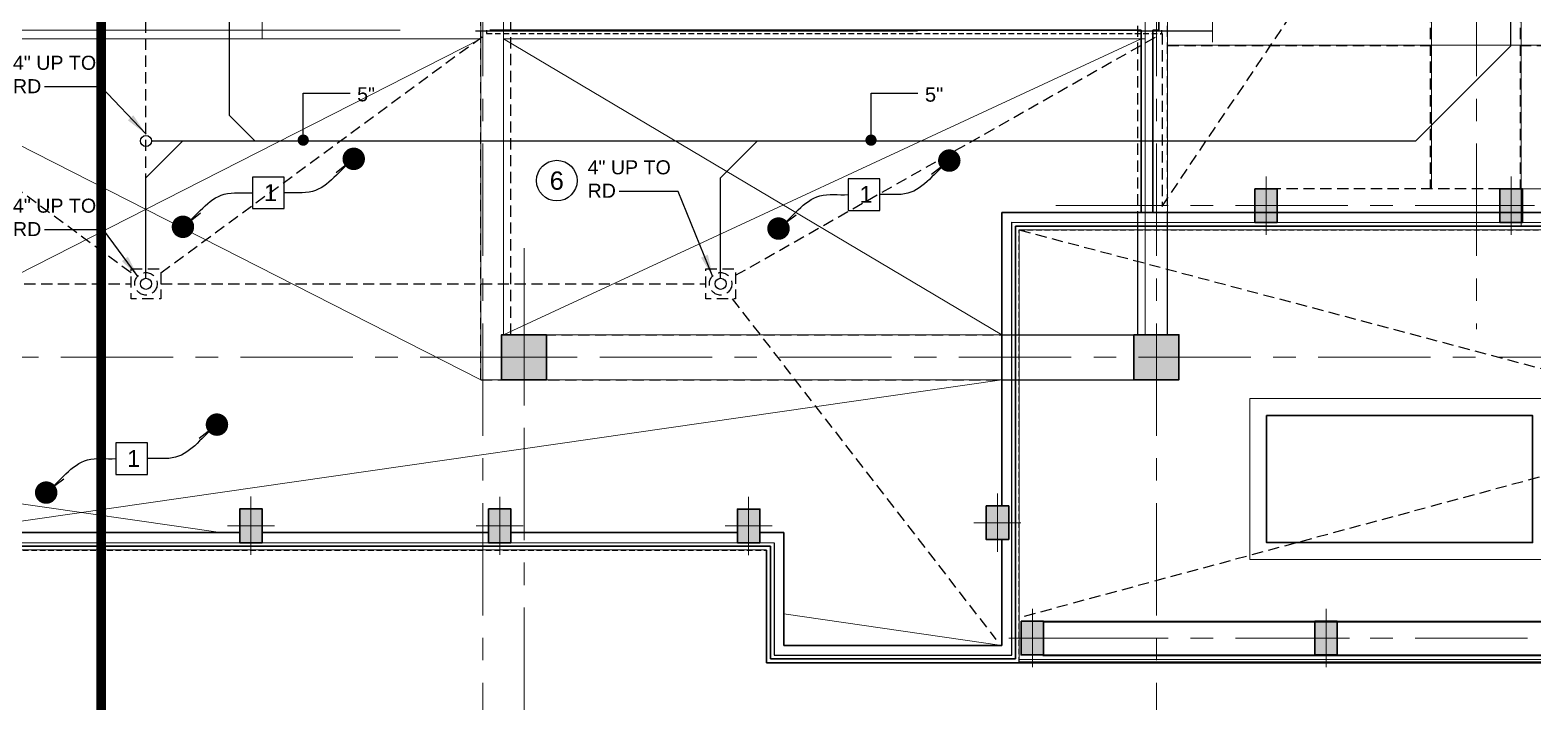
# Model space of a CAD drawing. Header units: inches. Extents: x -26575 to -19632, y -3216 to 2257.
# Drawn here: x -22743 to -21940, y 183 to 542 of the extents above; entities that cross this region are included whole.
import ezdxf
from ezdxf.enums import TextEntityAlignment as Align

# ---------------------------------------------------------------- set-up
doc = ezdxf.new("R2010")
doc.units = ezdxf.units.IN
doc.header["$LTSCALE"] = 48
doc.header["$MEASUREMENT"] = 0
for name, pattern in [('A114$0$CENTER', [2, 1.25, -0.25, 0.25, -0.25]), ('NB_15th_PH Roof_plan$0$HIDDEN2', [0.1875, 0.125, -0.0625]), ('NB_15th_PH Roof_plan$0$PHANTOM2', [1.25, 0.625, -0.125, 0.125, -0.125, 0.125, -0.125])]:
    doc.linetypes.add(name, pattern=pattern)
for name, color, linetype in [('A114$0$A-ANNO-PATT-13-14', 8, 'Continuous'), ('A114$0$A-COLS-COLS13-14', 8, 'Continuous'), ('A114$0$A-FLOR-OPN-TO-BELOW', 8, 'Continuous'), ('A114$0$A-FLOR-SLAB', 8, 'Continuous'), ('A114$0$A-GRID-GRD13-14', 8, 'Continuous'), ('A114$0$A-GRID-GRDP0-14', 8, 'Continuous'), ('A114$0$A-GRID-GRDP0-15', 8, 'Continuous'), ('A114$0$A-WALL-FULL-EXTR', 8, 'Continuous'), ('A114$0$A-WALL-FULL-INTR', 8, 'Continuous'), ('A114$0$A-WALL-INTR', 8, 'Continuous'), ('A114$0$Level 21', 8, 'Continuous'), ('A114$0$M-CONC-PAD', 8, 'Continuous'), ('A114$0$M-HVAC-13TH', 8, 'Continuous'), ('A114$0$S-BEAM', 8, 'Continuous'), ('A114$0$S-BEAM-BELOW', 8, 'Continuous'), ('A114$0$S-STRUCT-ABOVE', 8, 'Continuous'), ('ANNTEXT', 6, 'Continuous'), ('ETEXT', 6, 'Continuous'), ('F-Prot-Pipe', 13, 'Continuous'), ('NB_15th_PH Roof_plan$0$STCBEAMS', 1, 'NB_15th_PH Roof_plan$0$HIDDEN2'), ('NB_15th_PH Roof_plan$0$STCCOLS2', 1, 'NB_15th_PH Roof_plan$0$HIDDEN2'), ('NB_15th_PH Roof_plan$0$STDROPS', 1, 'NB_15th_PH Roof_plan$0$HIDDEN2'), ('NB_15th_PH Roof_plan$0$STFIN1', 1, 'NB_15th_PH Roof_plan$0$HIDDEN2'), ('NB_15th_PH Roof_plan$0$STFLOPNGS', 1, 'NB_15th_PH Roof_plan$0$HIDDEN2'), ('NB_15th_PH Roof_plan$0$STMATCHLINE', 1, 'NB_15th_PH Roof_plan$0$HIDDEN2'), ('NB_15th_PH Roof_plan$0$STPTREINF', 1, 'NB_15th_PH Roof_plan$0$HIDDEN2'), ('NB_15th_PH Roof_plan$0$STRFDRAIN', 1, 'NB_15th_PH Roof_plan$0$HIDDEN2'), ('P-Anno', 6, 'Continuous'), ('P-Anno @ 96', 6, 'Continuous'), ('P-Anno-Text', 6, 'Continuous'), ('P-Strm-Pipe', 13, 'Continuous'), ('P-Text', 6, 'Continuous'), ('XREF', 7, 'Continuous')]:
    doc.layers.add(name, color=color, linetype=linetype)
doc.styles.add('ANNTEXT', font='romans.shx')
doc.styles.add('M08', font='arial.ttf', dxfattribs={"height": 7.68})
doc.styles.add('MAMEP ANNO', font='arial.ttf', dxfattribs={"height": 0.078125})
doc.styles.add('NB_15th_PH Roof_plan$0$ROMANS', font='romans.shx', dxfattribs={"width": 0.8})
doc.styles.add('P-00-JAR', font='arial.ttf')
doc.styles.get("Standard").update_dxf_attribs({"font": 'simplex.shx'})
doc.dimstyles.new('NB_15th_PH Roof_plan$0$tce_96', dxfattribs={"dimscale": 96, "dimtxt": 0.09375, "dimasz": 0.075, "dimexe": 0.075, "dimexo": 0.0625, "dimgap": 0.03125, "dimtad": 1, "dimdec": 3, "dimzin": 3, "dimdsep": 46, "dimlunit": 4, "dimtxsty": 'NB_15th_PH Roof_plan$0$ROMANS', "dimblk": 'NB_15th_PH Roof_plan$0$_ArchTick', "dimcen": 0, "dimdle": 0.075, "dimclrd": 3, "dimclre": 3, "dimclrt": 10, "dimadec": 0, "dimazin": 1, "dimtfac": 1, "dimtdec": 3, "dimtmove": 0, "dimatfit": 3, "dimldrblk": 'NB_15th_PH Roof_plan$0$_ArchTick', "dimfxl": 1, "dimtolj": 1, "dimtzin": 3, "dimlwd": -1, "dimlwe": -1, "dimarcsym": 0})
doc.dimstyles.new('STANDARD$7', dxfattribs={"dimtxt": 0.18, "dimasz": 0.125, "dimexe": 0.18, "dimexo": 0.06, "dimgap": 0.09, "dimtad": 0, "dimtih": 1, "dimtoh": 1, "dimdec": 4, "dimzin": 0, "dimdsep": 46, "dimtxsty": 'Standard', "dimcen": 0.09, "dimadec": 0, "dimazin": 0, "dimtfac": 1, "dimtdec": 4, "dimtofl": 0, "dimtmove": 0, "dimatfit": 3, "dimfxl": 1, "dimtolj": 1, "dimtzin": 0, "dimarcsym": 0})

# ---------------------------------------------------------------- blocks, each defined once
blk = doc.blocks.new('A114')
at = {"layer": 'A114$0$A-ANNO-PATT-13-14', "lineweight": 0}
for points in [[(-22088.38, 439.18, 0), (-22076.38, 439.18, 0), (-22088.38, 457.18, 0), (-22076.38, 457.18, 0)], [(-21957.43, 439.16, 0), (-21945.43, 439.16, 0), (-21957.43, 457.16, 0), (-21945.43, 457.16, 0)], [(-22213.3, 208.09, 0), (-22201.3, 208.09, 0), (-22213.3, 226.09, 0), (-22201.3, 226.09, 0)]]:
    blk.add_solid(points, dxfattribs=at)
at = {"layer": 'A114$0$A-ANNO-PATT-13-14', "lineweight": 30}
for points in [[(-22467.02, 355.16, 0), (-22467.02, 379.16, 0), (-22491.02, 355.16, 0), (-22491.02, 379.16, 0)], [(-22129.02, 355.16), (-22129.02, 379.16), (-22153.02, 355.16), (-22153.02, 379.16)]]:
    blk.add_solid(points, dxfattribs=at)
at = {"layer": 'A114$0$A-ANNO-PATT-13-14', "lineweight": 0, "extrusion": (1.11411e-09, 0, -1)}
for points in [[(22618.96, 286.08, 0), (22630.96, 286.08, 0), (22618.96, 268.08, 0), (22630.96, 268.08, 0)], [(22485.97, 286.07, 0), (22497.97, 286.07, 0), (22485.97, 268.07, 0), (22497.97, 268.07, 0)], [(22352.97, 286.06, 0), (22364.97, 286.06, 0), (22352.97, 268.06, 0), (22364.97, 268.06, 0)], [(22219.97, 287.7, 0), (22231.97, 287.7, 0), (22219.97, 269.7, 0), (22231.97, 269.7, 0)]]:
    blk.add_solid(points, dxfattribs=at)
at = {"layer": 'A114$0$A-ANNO-PATT-13-14', "lineweight": 0, "extrusion": (-1.11411e-09, 4.53437e-22, -1)}
blk.add_solid([(22056.31, 208.08, 0), (22044.31, 208.08, 0), (22056.31, 226.09, 0), (22044.31, 226.09, 0)], dxfattribs=at)
at = {"layer": 'A114$0$A-COLS-COLS13-14', "lineweight": 13}
for p, q in [((-22082.38, 463.75, 0), (-22082.38, 432.6, 0)), ((-21951.43, 463.74, 0), (-21951.43, 432.58, 0)), ((-22094.96, 448.18, 0), (-22069.81, 448.18, 0)), ((-21964.01, 448.16, 0), (-21938.86, 448.16, 0)), ((-22624.96, 261.5, 0), (-22624.96, 292.66, 0)), ((-22491.97, 261.5, 0), (-22491.97, 292.65, 0)), ((-22358.97, 261.49, 0), (-22358.97, 292.64, 0)), ((-22225.97, 263.12, 0), (-22225.97, 294.27, 0)), ((-22612.39, 277.08, 0), (-22637.54, 277.08, 0)), ((-22479.39, 277.07, 0), (-22504.54, 277.07, 0)), ((-22346.39, 277.06, 0), (-22371.54, 277.06, 0)), ((-22213.39, 278.7, 0), (-22238.54, 278.7, 0)), ((-22207.3, 232.67, 0), (-22207.3, 201.52, 0)), ((-22050.31, 232.65, 0), (-22050.31, 201.5, 0)), ((-22219.87, 217.09, 0), (-22194.72, 217.09, 0)), ((-22062.89, 217.09, 0), (-22037.74, 217.09, 0))]:
    blk.add_line(p, q, dxfattribs=at)
at = {"layer": 'A114$0$A-COLS-COLS13-14', "lineweight": 0}
for p, q in [((-22479.02, 345.14), (-22479.02, 392.52)), ((-22496.57, 367.16), (-22461.58, 367.16))]:
    blk.add_line(p, q, dxfattribs=at)
at = {"layer": 'A114$0$A-COLS-COLS13-14', "lineweight": 30}
for points in [[(-22088.38, 457.18), (-22076.38, 457.18), (-22076.38, 439.18), (-22088.38, 439.18)], [(-21957.43, 457.16), (-21945.43, 457.16), (-21945.43, 439.16), (-21957.43, 439.16)], [(-22491.02, 355.16, 0), (-22467.02, 355.16, 0), (-22467.02, 379.16, 0), (-22491.02, 379.16, 0)], [(-22153.02, 355.16, 0), (-22129.02, 355.16, 0), (-22129.02, 379.16, 0), (-22153.02, 379.16, 0)], [(-22618.96, 268.08), (-22630.96, 268.08), (-22630.96, 286.08), (-22618.96, 286.08)], [(-22485.97, 268.07), (-22497.97, 268.07), (-22497.97, 286.07), (-22485.97, 286.07)], [(-22352.97, 268.06), (-22364.97, 268.06), (-22364.97, 286.06), (-22352.97, 286.06)], [(-22219.97, 269.7), (-22231.97, 269.7), (-22231.97, 287.7), (-22219.97, 287.7)], [(-22213.3, 226.09, 0), (-22201.3, 226.09, 0), (-22201.3, 208.09, 0), (-22213.3, 208.09, 0)], [(-22056.31, 226.09), (-22044.31, 226.09), (-22044.31, 208.08), (-22056.31, 208.08)]]:
    blk.add_3dface(points, dxfattribs=at)
at = {"layer": 'A114$0$A-FLOR-OPN-TO-BELOW', "lineweight": 0}
for p, q in [((-22860.02, 355.16), (-22502.02, 537.16)), ((-22860.02, 537.16), (-22502.02, 355.16)), ((-22490.02, 379.16), (-22149.07, 537.16)), ((-22223.56, 379.16), (-22490.02, 537.16)), ((-23207.02, 355.16), (-22641.24, 273.49)), ((-22223.56, 355.16), (-22789.72, 273.51)), ((-22340.08, 230.01), (-22223.56, 213.19))]:
    blk.add_line(p, q, dxfattribs=at)
at = {"layer": 'A114$0$A-FLOR-SLAB', "lineweight": 13}
blk.add_line((-22860.02, 537.16), (-22502.02, 537.16), dxfattribs=at)
at = {"layer": 'A114$0$A-GRID-GRD13-14', "linetype": 'A114$0$CENTER', "lineweight": 0}
for p, q in [((-22194.71, 448.18, 0), (-21414.54, 448.13)), ((-22194.72, 217.09, 0), (-21410.79, 217.11, 0))]:
    blk.add_line(p, q, dxfattribs=at)
at = {"layer": 'A114$0$A-GRID-GRDP0-14', "linetype": 'A114$0$CENTER', "lineweight": 0}
blk.add_line((-22479.02, 425.41), (-22479.02, -201.12), dxfattribs=at)
at = {"layer": 'A114$0$A-GRID-GRDP0-15', "linetype": 'A114$0$CENTER', "lineweight": 0}
for p, q in [((-22501.02, 2113.24), (-22501.02, -676.9)), ((-22141.02, 2113.24), (-22141.02, -676.9)), ((-21970.01, 2113.24), (-21970.01, 382.21)), ((-24358.53, 367.16), (-20364.93, 367.16))]:
    blk.add_line(p, q, dxfattribs=at)
at = {"layer": 'A114$0$A-WALL-FULL-EXTR', "lineweight": 30}
for p, q in [((-22149.07, 541.92), (-22149.07, 444.38)), ((-22142.94, 541.92), (-22142.94, 444.38)), ((-21693.54, 444.38), (-22223.56, 444.38)), ((-22223.56, 444.38), (-22223.56, 384.03)), ((-22216.31, 437.13), (-22216.31, 205.94)), ((-21681.09, 437.13), (-22216.31, 437.13)), ((-22216.31, 437.13), (-21946.01, 437.13)), ((-22223.56, 384.03), (-22223.56, 375.03)), ((-22223.56, 375.03), (-22223.56, 371.69)), ((-22223.56, 371.69), (-22223.56, 366.04)), ((-22223.56, 366.04), (-22223.56, 287.7)), ((-22751.96, 273.5), (-22630.96, 273.48)), ((-22618.96, 273.48), (-22497.97, 273.47)), ((-22485.97, 273.47), (-22364.97, 273.45)), ((-22352.97, 273.45), (-22340.08, 273.45)), ((-23014.31, 266.29), (-22347.33, 266.2)), ((-22223.56, 269.7), (-22223.56, 213.19)), ((-22340.08, 213.21), (-22223.56, 213.19)), ((-22349.33, 203.96), (-22214.31, 203.94)), ((-22347.33, 205.96), (-22216.31, 205.94))]:
    blk.add_line(p, q, dxfattribs=at)
at = {"layer": 'A114$0$A-WALL-FULL-EXTR', "lineweight": 13}
for p, q in [((-22214.31, 435.13), (-21677.57, 435.13)), ((-22214.31, 435.13), (-22214.31, 358.82)), ((-22214.31, 358.82), (-22214.31, 322.74)), ((-22214.31, 322.74), (-22214.31, 319.54)), ((-22214.31, 319.54), (-22214.31, 203.94)), ((-23012.31, 264.29), (-22349.33, 264.2))]:
    blk.add_line(p, q, dxfattribs=at)
at = {"layer": 'A114$0$A-WALL-FULL-INTR', "lineweight": 30}
for p, q in [((-22139.76, 652.15), (-22139.76, 541.92)), ((-22497.26, 541.92), (-22149.07, 541.92)), ((-22142.94, 541.92), (-22139.76, 541.92)), ((-22340.08, 273.45), (-22340.08, 213.21)), ((-22347.33, 266.2), (-22347.33, 205.96)), ((-22349.33, 264.09), (-22349.33, 203.86))]:
    blk.add_line(p, q, dxfattribs=at)
at = {"layer": 'A114$0$A-WALL-INTR', "lineweight": 13}
blk.add_line((-22864.77, 541.92), (-22545.26, 541.92), dxfattribs=at)
at = {"layer": 'A114$0$Level 21', "lineweight": 0}
for p, q in [((-22213.3, 226.09), (-21432.52, 226.11)), ((-22213.3, 208.09), (-21414.52, 208.11))]:
    blk.add_line(p, q, dxfattribs=at)
at = {"layer": 'A114$0$Level 21', "lineweight": 13}
blk.add_line((-22214.31, 205.59), (-21412.02, 205.61), dxfattribs=at)
at = {"layer": 'A114$0$Level 21', "lineweight": 40}
blk.add_line((-22214.31, 204.09), (-21410.52, 204.11), dxfattribs=at)
at = {"layer": 'A114$0$M-CONC-PAD', "lineweight": 0}
blk.add_3dface([(-22091.02, 345.15), (-21931.05, 345.15), (-21931.05, 259.17), (-22091.02, 259.17)], dxfattribs=at)
at = {"layer": 'A114$0$M-HVAC-13TH', "lineweight": 30}
blk.add_3dface([(-22082.15, 335.97), (-21939.92, 335.97), (-21939.92, 268.17), (-22082.15, 268.17)], dxfattribs=at)
at = {"layer": 'A114$0$S-BEAM', "lineweight": 0}
for p, q in [((-22502.02, 1009.16), (-22502.02, 537.16)), ((-22147.02, 1009.15), (-22147.02, 435.13)), ((-22490.02, 537.16), (-22490.02, 652.16)), ((-22135.02, 435.13), (-22135.02, 642.09)), ((-22147.02, 537.16), (-22149.07, 537.16)), ((-21945.43, 457.16), (-21825.48, 457.08)), ((-21825.48, 439.08), (-21945.43, 439.16)), ((-22223.56, 379.16), (-22214.31, 379.16)), ((-22223.56, 355.16), (-22214.31, 355.16))]:
    blk.add_line(p, q, dxfattribs=at)
at = {"layer": 'A114$0$S-BEAM', "lineweight": 13}
for p, q in [((-22502.02, 355.16), (-22502.02, 537.16)), ((-22490.02, 379.16), (-22490.02, 537.16)), ((-22149.07, 537.16), (-22490.02, 537.16)), ((-22147.02, 435.13), (-22147.02, 379.16)), ((-22135.02, 379.16), (-22135.02, 435.13)), ((-22467.02, 379.16), (-22223.56, 379.16)), ((-22214.31, 379.16), (-22141.02, 379.16)), ((-22502.02, 355.16), (-22491.02, 355.16)), ((-22467.02, 355.16), (-22223.56, 355.16)), ((-22214.31, 355.16), (-22129.77, 355.16))]:
    blk.add_line(p, q, dxfattribs=at)
at = {"layer": 'A114$0$S-BEAM-BELOW', "lineweight": 0}
for q in [(-22619.03, 653.34, 352.97), (-22502.02, 537.16, 352.97)]:
    blk.add_line((-22619.03, 537.16, 352.97), q, dxfattribs=at)
at = {"layer": 'A114$0$S-STRUCT-ABOVE', "lineweight": 13}
for p, q in [((-21994.01, 939.11), (-21994.01, 457.16)), ((-21946.01, 939.11), (-21946.01, 437.13)), ((-22135.02, 533.85), (-21485.26, 533.72))]:
    blk.add_line(p, q, dxfattribs=at)
blk = doc.blocks.new('P-Up')
at = {"color": 0, "linetype": 'Continuous'}
blk.add_circle((0, 0), 0.0469, dxfattribs=at)
blk = doc.blocks.new('*U350')
at = {"color": 0, "linetype": 'Continuous'}
blk.add_circle((0, 0), 0.1132, dxfattribs=at)
at = {"color": 0, "linetype": 'ByBlock', "style": 'MAMEP ANNO'}
blk.add_attdef('ID', text='', height=0.1016, dxfattribs=at).set_placement((0, 0), align=Align.MIDDLE_CENTER)
blk = doc.blocks.new('NB_15th_PH Roof_plan$0$_ArchTick')
at = {"linetype": 'ByBlock', "const_width": 0.15}
blk.add_lwpolyline([(-0.5, -0.5), (0.5, 0.5)], dxfattribs=at)
blk = doc.blocks.new('ZA_SQR')
blk.add_lwpolyline([(-0.703125, -0.703125), (0.703125, -0.703125), (0.703125, 0.703125), (-0.703125, 0.703125)], close=True)
at = {"layer": 'ANNTEXT', "style": 'ANNTEXT'}
blk.add_attdef('SQRID', text='', height=0.75, dxfattribs=at).set_placement((0, 0), align=Align.MIDDLE)
at = {"layer": 'ANNTEXT', "style": 'ANNTEXT', "flags": 1}
blk.add_attdef('SQRDESCRIPTION', text='', height=0.75, dxfattribs=at).set_placement((0, -2.125), align=Align.MIDDLE)
blk = doc.blocks.new('NB_15th_PH Roof_plan')
at = {"layer": 'NB_15th_PH Roof_plan$0$STCBEAMS', "linetype": 'NB_15th_PH Roof_plan$0$HIDDEN2'}
for p, q in [((-22502.02, 355.16, 0), (-22502.02, 1005.15)), ((-22486.02, 379.16), (-22486.02, 1005.15)), ((-22151.02, 439.24), (-22151.02, 1005.15)), ((-22135.02, 439.24), (-22135.02, 1005.15)), ((-22486.02, 379.16, 0), (-22218.33, 379.16)), ((-22502.02, 355.16), (-22218.32, 355.16))]:
    blk.add_line(p, q, dxfattribs=at)
at = {"layer": 'NB_15th_PH Roof_plan$0$STCBEAMS'}
for p, q in [((-21946.64, 939.11), (-21946.64, 457.18)), ((-21994.64, 642.09), (-21994.64, 457.18)), ((-21957.43, 457.18), (-22076.51, 457.18))]:
    blk.add_line(p, q, dxfattribs=at)
at = {"layer": 'NB_15th_PH Roof_plan$0$STCBEAMS', "linetype": 'Continuous'}
for p, q in [((-22151.02, 379.16), (-22151.02, 439.24)), ((-22135.02, 379.16), (-22135.02, 439.24)), ((-22218.33, 379.16), (-22153.02, 379.16)), ((-22218.32, 355.16), (-22153.02, 355.16, 0))]:
    blk.add_line(p, q, dxfattribs=at)
blk.add_lwpolyline([(-21414.54, 1096.49), (-23728.15, 1096.49), (-23909.03, 689.38), (-23557.5, 689.38), (-23557.5, 208.02), (-23016.34, 207.99), (-23016.34, 268.11), (-22345.34, 268.07), (-22345.34, 207.95), (-22218.31, 207.94), (-22218.33, 439.25), (-21414.54, 439.13)], close=True, dxfattribs=at)
for points in [[(-22201.8, 225.86), (-21432.54, 225.86), (-21432.54, 439.13)], [(-22201.8, 207.86), (-21414.53, 207.86), (-21414.53, 439.13)]]:
    blk.add_lwpolyline(points, dxfattribs=at)
at = {"layer": 'NB_15th_PH Roof_plan$0$STCCOLS2'}
for points in [[(-22088.38, 457.18), (-22088.38, 439.18), (-22076.38, 439.18), (-22076.38, 457.18)], [(-21957.43, 457.16), (-21957.43, 439.16), (-21945.43, 439.16), (-21945.43, 457.16)], [(-22153.02, 379.16), (-22129.02, 379.16), (-22129.02, 355.16), (-22153.02, 355.16)], [(-22630.96, 286.08), (-22630.96, 268.08), (-22618.96, 268.08), (-22618.96, 286.08)], [(-22497.97, 286.07), (-22497.97, 268.07), (-22485.97, 268.07), (-22485.97, 286.07)], [(-22364.97, 286.06), (-22364.97, 268.06), (-22352.97, 268.06), (-22352.97, 286.06)], [(-22231.97, 287.7), (-22231.97, 269.7), (-22219.97, 269.7), (-22219.97, 287.7)], [(-22213.3, 208.09), (-22201.3, 208.09), (-22201.3, 226.11), (-22213.3, 226.11)], [(-22056.31, 208.08), (-22044.31, 208.08), (-22044.31, 226.09), (-22056.31, 226.09)]]:
    blk.add_lwpolyline(points, close=True, dxfattribs=at)
at = {"layer": 'NB_15th_PH Roof_plan$0$STCCOLS2', "elevation": 0}
blk.add_lwpolyline([(-22491.02, 379.16), (-22467.02, 379.16), (-22467.02, 355.16), (-22491.02, 355.16)], close=True, dxfattribs=at)
at = {"layer": 'NB_15th_PH Roof_plan$0$STDROPS'}
for p, q in [((-22135.02, 533.72), (-21994.64, 533.72)), ((-21946.64, 533.72), (-21485.26, 533.72))]:
    blk.add_line(p, q, dxfattribs=at)
at = {"layer": 'NB_15th_PH Roof_plan$0$STFIN1', "ltscale": 0.5}
for p, q in [((-22499.02, 541.92), (-22499.02, 540.17)), ((-22499.02, 540.17), (-22138.03, 540.17)), ((-22138.03, 540.17), (-22138.03, 541.92)), ((-22214.31, 203.94), (-21410.54, 203.82))]:
    blk.add_line(p, q, dxfattribs=at)
blk.add_lwpolyline([(-21410.54, 1100.49), (-23730.75, 1100.49), (-23915.18, 685.38), (-23561.5, 685.38), (-23561.5, 204.02), (-23012.34, 203.99), (-23012.34, 264.11), (-22349.34, 264.07), (-22349.34, 203.95), (-22214.31, 203.94), (-22214.33, 435.25), (-21410.54, 435.13)], close=True, dxfattribs=at)
at = {"layer": 'NB_15th_PH Roof_plan$0$STFLOPNGS'}
for p, q in [((-22214.33, 435.22), (-21434.53, 228.11, 0)), ((-21432.54, 439.13), (-22213.8, 228.11, 0))]:
    blk.add_line(p, q, dxfattribs=at)
at = {"layer": 'NB_15th_PH Roof_plan$0$STMATCHLINE', "linetype": 'NB_15th_PH Roof_plan$0$PHANTOM2', "const_width": 5}
blk.add_lwpolyline([(-22705.02, -462.86), (-22705.02, 1870.29)], dxfattribs=at)
at = {"layer": 'NB_15th_PH Roof_plan$0$STPTREINF', "lineweight": 13, "ltscale": 39.370079}
blk.add_line((-22110.96, 547.53), (-22110.96, 535.53), dxfattribs=at)
at = {"layer": 'NB_15th_PH Roof_plan$0$STRFDRAIN'}
for p, q in [((-22681.07, 414.36), (-22681.07, 873.89)), ((-22689.07, 412.24), (-22863.02, 540.17)), ((-22673.07, 412.24), (-22499.01, 540.17)), ((-22365.92, 410.9), (-22138.02, 540.17)), ((-22138.02, 540.17), (-22138.02, 447.74)), ((-23007.09, 406.36), (-22689.07, 406.36)), ((-22673.07, 406.36), (-22381.92, 406.36)), ((-22367.73, 398.36), (-22226.81, 216.44))]:
    blk.add_line(p, q, dxfattribs=at)
at = {"layer": 'NB_15th_PH Roof_plan$0$STRFDRAIN', "elevation": 0, "flags": 128}
blk.add_lwpolyline([(-22138.02, 447.74), (-22004.03, 646.09), (-21964.99, 739.86)], dxfattribs=at)
at = {"layer": 'NB_15th_PH Roof_plan$0$STRFDRAIN'}
for centre in [(-22681.07, 406.36), (-22373.92, 406.36)]:
    blk.add_circle(centre, 6, dxfattribs=at)
for points in [[(-22689.07, 414.36), (-22673.07, 414.36), (-22673.07, 398.36), (-22689.07, 398.36)], [(-22381.92, 414.36), (-22365.92, 414.36), (-22365.92, 398.36), (-22381.92, 398.36)]]:
    blk.add_3dface(points, dxfattribs=at)
at = {"layer": 'NB_15th_PH Roof_plan$0$STPTREINF', "lineweight": 13, "ltscale": 39.370079}
blk.add_leader([(-22505.01, 541.53), (-22110.96, 541.53)], dimstyle='NB_15th_PH Roof_plan$0$tce_96', override={"dimscale": 1, "dimclrd": 8}, dxfattribs=at)

msp = doc.modelspace()

# ---------------------------------------------------------------- linework, layer by layer
at = {"layer": 'P-Strm-Pipe'}
for p, q in [((-22636.57, 837.39), (-22636.57, 496.43)), ((-21951.52, 533.54), (-21951.52, 652.8)), ((-22002.37, 482.69), (-21951.52, 533.54)), ((-22636.57, 496.43), (-22622.83, 482.69)), ((-22681.07, 462.97), (-22661.34, 482.69)), ((-22678.1, 482.69), (-22002.37, 482.69)), ((-22373.92, 462.97), (-22354.2, 482.69)), ((-22681.07, 409.33), (-22681.07, 462.97)), ((-22373.92, 409.33), (-22373.92, 462.97))]:
    msp.add_line(p, q, dxfattribs=at)

# ---------------------------------------------------------------- block references
at = {"layer": 'ETEXT', "transparency": 33554687, "xscale": 12.00384, "yscale": 12.00384, "zscale": 12.00384}
for p in [(-22615.67, 454.98, 0), (-22297.35, 454.03, 0), (-22688.77, 312.99, 0)]:
    msp.add_blockref('ZA_SQR', p, dxfattribs=at)
at = {"layer": 'F-Prot-Pipe', "color": 122, "xscale": 63.36, "yscale": 63.36, "zscale": 63.36}
for p in [(-22681.07, 482.69), (-22681.07, 406.36), (-22373.92, 406.36)]:
    msp.add_blockref('P-Up', p, dxfattribs=at)
at = {"layer": 'P-Anno @ 96', "xscale": 96, "yscale": 96, "zscale": 96}
msp.add_blockref('*U350', (-22461.5, 461.5), dxfattribs=at).add_auto_attribs({'ID': '6'})
at = {"layer": 'XREF'}
for name in ['A114', 'NB_15th_PH Roof_plan']:
    msp.add_blockref(name, (0, 0), dxfattribs=at)

# ---------------------------------------------------------------- texts
at = {"layer": 'P-Anno', "char_height": 7.5, "width": 52.0423, "attachment_point": 1, "style": 'MAMEP ANNO'}
for s, insert in [('4" UP TO RD', (-22752.17, 528.2, 0)), ('5" ', (-22568.2, 511.35, 0)), ('4" UP TO RD', (-22445.03, 472.36)), ('4" UP TO RD', (-22752.17, 451.86, 0))]:
    msp.add_mtext(s, dxfattribs=dict(at, insert=insert))
at = {"layer": 'P-Anno-Text', "insert": (-22264.73, 511.35, 0), "char_height": 7.68, "width": 52.0423, "attachment_point": 1, "style": 'M08'}
msp.add_mtext('5" ', dxfattribs=at)
at = {"layer": 'P-Anno-Text', "transparency": 33554687, "char_height": 9, "width": 184.6435, "attachment_point": 7, "style": 'P-00-JAR'}
for insert in [(-22618.03, 450.57, 0), (-22299.72, 449.63, 0), (-22691.13, 308.59, 0)]:
    msp.add_mtext('1', dxfattribs=dict(at, insert=insert))

# ---------------------------------------------------------------- leaders
at = {"layer": 'ETEXT', "transparency": 33554687, "path_type": 1}
for points in [[(-22570.03, 473.13), (-22592.13, 455.7), (-22607.23, 454.98)], [(-22251.71, 472.19), (-22273.81, 454.76), (-22288.91, 454.03)], [(-22661.31, 436.82), (-22639.2, 454.25), (-22624.11, 454.98)], [(-22342.99, 435.87), (-22320.89, 453.31), (-22305.79, 454.03)], [(-22643.13, 331.15), (-22665.23, 313.72), (-22680.33, 312.99)], [(-22734.41, 294.83), (-22712.31, 312.27), (-22697.21, 312.99)]]:
    msp.add_leader(points, dimstyle='STANDARD$7', override={"dimscale": 96, "dimgap": 0.09, "dimtad": 0, "dimldrblk": 'Dot'}, dxfattribs=at)
at = {"layer": 'P-Text'}
for points, override in [([(-22681.05, 486.37), (-22705, 511.55), (-22735.28, 511.55)], {"dimscale": 96}), ([(-22597.01, 483.12, 0), (-22597.01, 508.29, 0), (-22571.91, 508.29, 0)], {"dimscale": 96, "dimasz": 0.0625, "dimldrblk": 'Dot'}), ([(-22293.54, 483.12, 0), (-22293.54, 508.29, 0), (-22268.44, 508.29, 0)], {"dimscale": 96, "dimasz": 0.0625, "dimldrblk": 'Dot'}), ([(-22378.07, 410.04), (-22396.59, 455.72), (-22428.13, 455.72)], {"dimscale": 96}), ([(-22685.21, 410.04), (-22703.73, 435.22), (-22735.28, 435.22)], {"dimscale": 96})]:
    msp.add_leader(points, dimstyle='STANDARD$7', override=override, dxfattribs=at)

doc.saveas('drawing.dxf')
